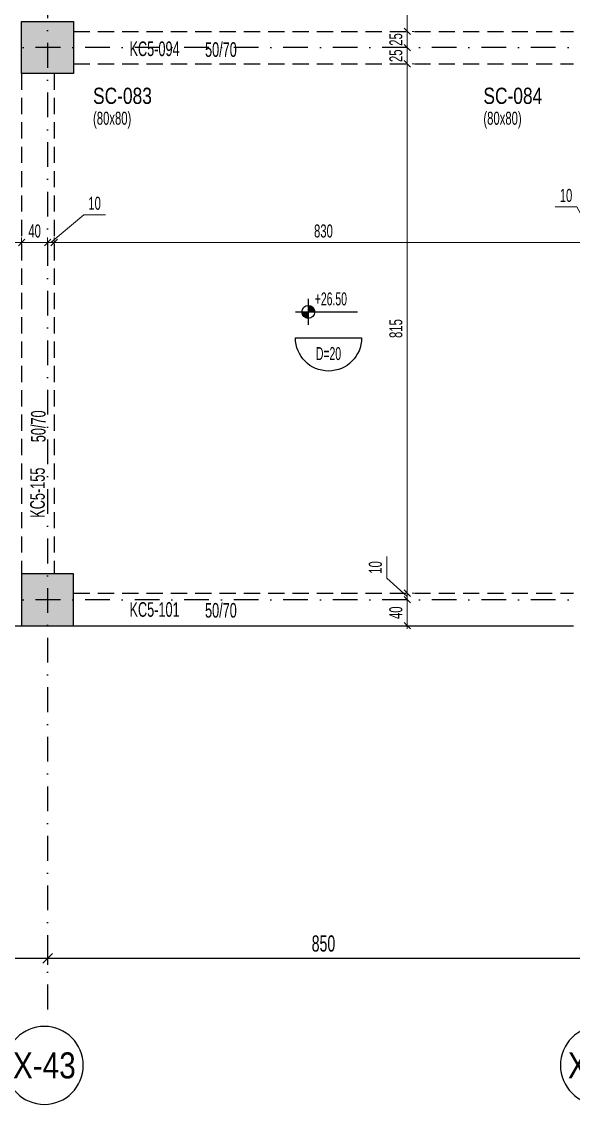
# Model space of a CAD drawing. Header units: millimetres. Extents: x -10495 to 38910, y -777 to 43288.
# Drawn here: x 2510 to 3360, y -777 to 890 of the extents above; entities that cross this region are included whole.
import ezdxf
from ezdxf.enums import TextEntityAlignment as Align

# ---------------------------------------------------------------- set-up
doc = ezdxf.new("R2010")
doc.units = ezdxf.units.MM
doc.header["$LTSCALE"] = 100
doc.header["$PDSIZE"] = -100
doc.linetypes.add('DASHDOT', pattern=[25.4, 12.7, -6.35, 0, -6.35])
doc.linetypes.add('HIDDEN', pattern=[0.375, 0.25, -0.125])
for name, color, linetype in [('AKS BALON_ULK', 9, 'Continuous'), ('AKS YAZI_ULK', 20, 'Continuous'), ('AKS_ULK', 8, 'DASHDOT'), ('KOLON-PERDE CEKIRDEK_ULK', 4, 'Continuous'), ('KOT_ULK', 7, 'Continuous'), ('OLCU DIS_ULK', 7, 'Continuous'), ('PARAPET_ULK', 248, 'Continuous'), ('TARAMA SOLID_ULK', 251, 'Continuous')]:
    doc.layers.add(name, color=color, linetype=linetype)
for name, color, linetype, lineweight in [('DOSEME ISMI_ULK', 244, 'Continuous', 25), ('KIRIS BOYUT_ULK', 232, 'Continuous', 13), ('KIRIS CIZGI DUZ_ULK', 41, 'Continuous', 25), ('KIRIS CIZGI KESIK_ULK', 41, 'HIDDEN', 25), ('KIRIS ISIM_ULK', 221, 'Continuous', 13), ('KOLON BOYUT_ULK', 255, 'Continuous', 13), ('KOLON ISIM_ULK', 91, 'Continuous', 13), ('OLCU IC_ULK', 146, 'Continuous', 18)]:
    doc.layers.add(name, color=color, linetype=linetype, lineweight=lineweight)
doc.styles.add('ULK-SIMPLXTW.shx', font='ARIALN.TTF')
doc.styles.add('ulkr-simplxtw.shx', font='ulkr-simplxtw.shx', dxfattribs={"width": 0.65})
doc.dimstyles.new('1-100-DIS_ULK', dxfattribs={"dimscale": 100, "dimtxt": 0.25, "dimasz": 0.15, "dimexe": 0.1, "dimexo": 0.1, "dimgap": 0.1, "dimtad": 1, "dimdec": 0, "dimzin": 9, "dimdsep": 46, "dimtxsty": 'ulkr-simplxtw.shx', "dimblk": 'OBLIQUE', "dimcen": 0.1, "dimdle": 0.11, "dimclrd": 256, "dimclre": 256, "dimclrt": 3, "dimadec": 0, "dimazin": 0, "dimtfac": 1, "dimtdec": 0, "dimtix": 1, "dimtmove": 1, "dimatfit": 3, "dimldrblk": 'OBLIQUE', "dimfxl": 1, "dimtolj": 1, "dimtzin": 12, "dimarcsym": 0})
doc.dimstyles.new('1-100-IC_ULK', dxfattribs={"dimscale": 10, "dimtxt": 2, "dimasz": 1, "dimexe": 0.75, "dimexo": 1, "dimgap": 0.75, "dimtad": 1, "dimdec": 1, "dimzin": 9, "dimdsep": 46, "dimtxsty": 'ulkr-simplxtw.shx', "dimblk": 'OBLIQUE', "dimcen": 0.1, "dimdle": 0.5, "dimclrd": 146, "dimclre": 146, "dimclrt": 2, "dimadec": 0, "dimazin": 2, "dimtfac": 1, "dimtdec": 1, "dimtix": 1, "dimtmove": 2, "dimatfit": 3, "dimldrblk": 'OBLIQUE', "dimfxl": 1, "dimtolj": 1, "dimtzin": 0, "dimlwd": -1, "dimlwe": -1, "dimarcsym": 0})

# ---------------------------------------------------------------- blocks, each defined once
blk = doc.blocks.new('AKS SEMBOL_ULK')
at = {"layer": 'AKS BALON_ULK', "linetype": 'ByBlock'}
blk.add_circle((0, -41.2), 60, dxfattribs=at)
at = {"layer": 'AKS YAZI_ULK', "style": 'ULK-SIMPLXTW.shx'}
blk.add_attdef('1', text='', height=40, dxfattribs=at).set_placement((0, -41.2), align=Align.MIDDLE)
blk = doc.blocks.new('_Oblique')
at = {"color": 0, "linetype": 'ByBlock', "lineweight": -2}
blk.add_line((-0.5, -0.5), (0.5, 0.5), dxfattribs=at)
blk = doc.blocks.new('*D1397')
at = {"layer": 'Defpoints', "color": 0, "transparency": 16777216}
for p in [(2550, -531.9), (3400, -531.9), (3400, -551.9)]:
    blk.add_point(p, dxfattribs=at)
at = {"layer": 'OLCU DIS_ULK', "lineweight": -2, "transparency": 16777216}
for p, q in [((2550, -541.9), (2550, -561.9)), ((3400, -541.9), (3400, -561.9)), ((2539, -551.9), (3411, -551.9))]:
    blk.add_line(p, q, dxfattribs=at)
at = {"layer": 'OLCU DIS_ULK', "lineweight": -2, "transparency": 16777216, "xscale": 15, "yscale": 15, "zscale": 15, "rotation": 180}
blk.add_blockref('_Oblique', (2550, -551.9), dxfattribs=at)
at = {"layer": 'OLCU DIS_ULK', "lineweight": -2, "transparency": 16777216, "xscale": 15, "yscale": 15, "zscale": 15}
blk.add_blockref('_Oblique', (3400, -551.9), dxfattribs=at)
at = {"layer": 'OLCU DIS_ULK', "color": 3, "transparency": 16777216, "insert": (2975, -529.4), "char_height": 25, "attachment_point": 5, "style": 'ulkr-simplxtw.shx'}
blk.add_mtext('\\A1;850', dxfattribs=at)
blk = doc.blocks.new('*D1399')
at = {"layer": 'Defpoints', "color": 0, "transparency": 16777216}
for p in [(1700, -531.9), (2550, -531.9), (2550, -551.9)]:
    blk.add_point(p, dxfattribs=at)
at = {"layer": 'OLCU DIS_ULK', "lineweight": -2, "transparency": 16777216}
for p, q in [((1700, -541.9), (1700, -561.9)), ((2550, -541.9), (2550, -561.9)), ((1689, -551.9), (2561, -551.9))]:
    blk.add_line(p, q, dxfattribs=at)
at = {"layer": 'OLCU DIS_ULK', "lineweight": -2, "transparency": 16777216, "xscale": 15, "yscale": 15, "zscale": 15, "rotation": 180}
blk.add_blockref('_Oblique', (1700, -551.9), dxfattribs=at)
at = {"layer": 'OLCU DIS_ULK', "lineweight": -2, "transparency": 16777216, "xscale": 15, "yscale": 15, "zscale": 15}
blk.add_blockref('_Oblique', (2550, -551.9), dxfattribs=at)
at = {"layer": 'OLCU DIS_ULK', "color": 3, "transparency": 16777216, "insert": (2125, -529.4), "char_height": 25, "attachment_point": 5, "style": 'ulkr-simplxtw.shx'}
blk.add_mtext('\\A1;850', dxfattribs=at)
blk = doc.blocks.new('*U20')
at = {"layer": 'KOT_ULK'}
h = blk.add_hatch(color=251, dxfattribs=at)
h.dxf.hatch_style = 1
h.paths.add_polyline_path([(0, 0), (-10, 0, 0.414214), (0, -10)])
h = blk.add_hatch(color=251, dxfattribs=at)
h.dxf.hatch_style = 1
h.paths.add_polyline_path([(10, 0, 0.414214), (0, 10), (0, 0)])
at = {"layer": 'KOT_ULK', "color": 12}
for p, q in [((0, 20), (0, -20)), ((-20, 0), (75.6, 0))]:
    blk.add_line(p, q, dxfattribs=at)
blk.add_circle((0, 0), 10, dxfattribs=at)
at = {"layer": 'KOT_ULK', "style": 'ulkr-simplxtw.shx', "width": 0.6}
for tag, p in [('6', (10, 145)), ('5', (10, 118)), ('4', (10, 91)), ('3', (10, 64)), ('2', (10, 37)), ('1', (10, 10))]:
    blk.add_attdef(tag, p, '', height=20, dxfattribs=at)
at = {"layer": 'KOT_ULK', "color": 242, "style": 'ulkr-simplxtw.shx', "width": 0.65}
blk.add_attdef('NOT', text='', height=20, dxfattribs=at).set_placement((14.8, -10), align=Align.TOP_LEFT)
blk = doc.blocks.new('Döşeme kalınğı_ULK')
at = {"layer": 'DOSEME ISMI_ULK', "color": 12}
blk.add_lwpolyline([(51, 0, -1), (-51, 0)], format="xyb", close=True, dxfattribs=at)
at = {"layer": 'DOSEME ISMI_ULK', "style": 'ulkr-simplxtw.shx', "width": 0.6}
blk.add_attdef('1', text='', height=20, dxfattribs=at).set_placement((0, -14.2), align=Align.TOP_CENTER)
blk = doc.blocks.new('*U31')
at = {"layer": 'KOLON BOYUT_ULK', "style": 'ulkr-simplxtw.shx', "width": 0.65}
blk.add_attdef('2', text='', height=20, dxfattribs=at).set_placement((0, -37), align=Align.TOP_LEFT)
at = {"layer": 'KOLON ISIM_ULK', "style": 'ulkr-simplxtw.shx', "width": 0.8}
blk.add_attdef('1', text='', height=25, dxfattribs=at).set_placement((0, 0), align=Align.TOP_LEFT)
blk = doc.blocks.new('*D1294')
at = {"layer": 'Defpoints', "color": 0, "transparency": 16777216}
for p in [(3104.1, 1330), (3104.1, 875), (3104.1, 875)]:
    blk.add_point(p, dxfattribs=at)
at = {"layer": 'OLCU IC_ULK', "color": 146, "transparency": 16777216}
blk.add_line((3104.1, 1335), (3104.1, 870), dxfattribs=at)
at = {"layer": 'OLCU IC_ULK', "color": 146, "linetype": 'Continuous', "transparency": 16777216}
for p, q in [((3114.1, 1330), (3111.6, 1330)), ((3114.1, 875), (3111.6, 875))]:
    blk.add_line(p, q, dxfattribs=at)
at = {"layer": 'OLCU IC_ULK', "color": 146, "transparency": 16777216, "xscale": 10, "yscale": 10, "zscale": 10}
for p, rotation in [((3104.1, 1330), 90), ((3104.1, 875), 270)]:
    blk.add_blockref('_Oblique', p, dxfattribs=dict(at, rotation=rotation))
at = {"layer": 'OLCU IC_ULK', "color": 2, "transparency": 16777216, "insert": (3086.6, 1102.5), "char_height": 20, "attachment_point": 5, "rotation": 90, "style": 'ulkr-simplxtw.shx'}
blk.add_mtext('\\A1;455', dxfattribs=at)
blk = doc.blocks.new('*D1295')
at = {"layer": 'Defpoints', "color": 0, "transparency": 16777216}
for p in [(3104.1, 875), (3104.1, 850), (3104.1, 850)]:
    blk.add_point(p, dxfattribs=at)
at = {"layer": 'OLCU IC_ULK', "color": 146, "transparency": 16777216}
for p, q in [((3104.1, 875), (3104.1, 885)), ((3104.1, 875), (3104.1, 850)), ((3104.1, 850), (3104.1, 840))]:
    blk.add_line(p, q, dxfattribs=at)
at = {"layer": 'OLCU IC_ULK', "color": 146, "linetype": 'Continuous', "transparency": 16777216}
for p, q in [((3114.1, 875), (3111.6, 875)), ((3094.1, 850), (3096.6, 850))]:
    blk.add_line(p, q, dxfattribs=at)
at = {"layer": 'OLCU IC_ULK', "color": 146, "transparency": 16777216, "xscale": 10, "yscale": 10, "zscale": 10}
for p, rotation in [((3104.1, 875), 270), ((3104.1, 850), 90)]:
    blk.add_blockref('_Oblique', p, dxfattribs=dict(at, rotation=rotation))
at = {"layer": 'OLCU IC_ULK', "color": 2, "transparency": 16777216, "insert": (3086.6, 862.5), "char_height": 20, "attachment_point": 5, "rotation": 90, "style": 'ulkr-simplxtw.shx'}
blk.add_mtext('\\A1;25', dxfattribs=at)
blk = doc.blocks.new('*D1296')
at = {"layer": 'Defpoints', "color": 0, "transparency": 16777216}
for p in [(3104.1, 850), (3104.1, 825), (3104.1, 825)]:
    blk.add_point(p, dxfattribs=at)
at = {"layer": 'OLCU IC_ULK', "color": 146, "transparency": 16777216}
for p, q in [((3104.1, 850), (3104.1, 860)), ((3104.1, 850), (3104.1, 825)), ((3104.1, 825), (3104.1, 815))]:
    blk.add_line(p, q, dxfattribs=at)
at = {"layer": 'OLCU IC_ULK', "color": 146, "linetype": 'Continuous', "transparency": 16777216}
for p, q in [((3094.1, 850), (3096.6, 850)), ((3114.1, 825), (3111.6, 825))]:
    blk.add_line(p, q, dxfattribs=at)
at = {"layer": 'OLCU IC_ULK', "color": 146, "transparency": 16777216, "xscale": 10, "yscale": 10, "zscale": 10}
for p, rotation in [((3104.1, 850), 270), ((3104.1, 825), 90)]:
    blk.add_blockref('_Oblique', p, dxfattribs=dict(at, rotation=rotation))
at = {"layer": 'OLCU IC_ULK', "color": 2, "transparency": 16777216, "insert": (3086.6, 837.5), "char_height": 20, "attachment_point": 5, "rotation": 90, "style": 'ulkr-simplxtw.shx'}
blk.add_mtext('\\A1;25', dxfattribs=at)
blk = doc.blocks.new('*D1297')
at = {"layer": 'Defpoints', "color": 0, "transparency": 16777216}
for p in [(3104.1, 825), (3104.1, 10), (3104.1, 10)]:
    blk.add_point(p, dxfattribs=at)
at = {"layer": 'OLCU IC_ULK', "color": 146, "transparency": 16777216}
blk.add_line((3104.1, 830), (3104.1, 5), dxfattribs=at)
at = {"layer": 'OLCU IC_ULK', "color": 146, "linetype": 'Continuous', "transparency": 16777216}
for p, q in [((3114.1, 825), (3111.6, 825)), ((3114.1, 10), (3111.6, 10))]:
    blk.add_line(p, q, dxfattribs=at)
at = {"layer": 'OLCU IC_ULK', "color": 146, "transparency": 16777216, "xscale": 10, "yscale": 10, "zscale": 10}
for p, rotation in [((3104.1, 825), 90), ((3104.1, 10), 270)]:
    blk.add_blockref('_Oblique', p, dxfattribs=dict(at, rotation=rotation))
at = {"layer": 'OLCU IC_ULK', "color": 2, "transparency": 16777216, "insert": (3086.6, 417.5), "char_height": 20, "attachment_point": 5, "rotation": 90, "style": 'ulkr-simplxtw.shx'}
blk.add_mtext('\\A1;815', dxfattribs=at)
blk = doc.blocks.new('*D1298')
at = {"layer": 'Defpoints', "color": 0, "transparency": 16777216}
for p in [(3104.1, 10), (3104.1, 0), (3104.1, 0)]:
    blk.add_point(p, dxfattribs=at)
at = {"layer": 'OLCU IC_ULK', "color": 146, "transparency": 16777216}
for p, q in [((3072.5, 33), (3072.5, 66.5)), ((3104.1, 5), (3072.5, 33)), ((3104.1, 10), (3104.1, 20)), ((3104.1, 10), (3104.1, 0)), ((3104.1, 10), (3104.1, 0)), ((3104.1, 0), (3104.1, -10))]:
    blk.add_line(p, q, dxfattribs=at)
at = {"layer": 'OLCU IC_ULK', "color": 146, "linetype": 'Continuous', "transparency": 16777216}
for p, q in [((3094.1, 0), (3096.6, 0)), ((3114.1, 10), (3111.6, 10))]:
    blk.add_line(p, q, dxfattribs=at)
at = {"layer": 'OLCU IC_ULK', "color": 146, "transparency": 16777216, "xscale": 10, "yscale": 10, "zscale": 10}
for p, rotation in [((3104.1, 10), 270), ((3104.1, 0), 90)]:
    blk.add_blockref('_Oblique', p, dxfattribs=dict(at, rotation=rotation))
at = {"layer": 'OLCU IC_ULK', "color": 2, "transparency": 16777216, "insert": (3055, 49.7), "char_height": 20, "attachment_point": 5, "rotation": 90, "style": 'ulkr-simplxtw.shx'}
blk.add_mtext('\\A1;10', dxfattribs=at)
blk = doc.blocks.new('*D1299')
at = {"layer": 'Defpoints', "color": 0, "transparency": 16777216}
for p in [(3104.1, 0), (3104.1, -40), (3104.1, -40)]:
    blk.add_point(p, dxfattribs=at)
at = {"layer": 'OLCU IC_ULK', "color": 146, "linetype": 'Continuous', "transparency": 16777216}
for p, q in [((3094.1, 0), (3096.6, 0)), ((3114.1, -40), (3111.6, -40))]:
    blk.add_line(p, q, dxfattribs=at)
at = {"layer": 'OLCU IC_ULK', "color": 146, "transparency": 16777216}
blk.add_line((3104.1, 5), (3104.1, -45), dxfattribs=at)
at = {"layer": 'OLCU IC_ULK', "color": 146, "transparency": 16777216, "xscale": 10, "yscale": 10, "zscale": 10}
for p, rotation in [((3104.1, 0), 90), ((3104.1, -40), 270)]:
    blk.add_blockref('_Oblique', p, dxfattribs=dict(at, rotation=rotation))
at = {"layer": 'OLCU IC_ULK', "color": 2, "transparency": 16777216, "insert": (3086.6, -20), "char_height": 20, "attachment_point": 5, "rotation": 90, "style": 'ulkr-simplxtw.shx'}
blk.add_mtext('\\A1;40', dxfattribs=at)
blk = doc.blocks.new('*D1308')
at = {"layer": 'Defpoints', "color": 0, "transparency": 16777216}
for p in [(2510, 550.1), (1740, 515), (2510, 515.5)]:
    blk.add_point(p, dxfattribs=at)
at = {"layer": 'OLCU IC_ULK', "color": 146, "transparency": 16777216}
blk.add_line((1735, 550.1), (2515, 550.1), dxfattribs=at)
at = {"layer": 'OLCU IC_ULK', "color": 146, "linetype": 'Continuous', "transparency": 16777216}
for p, q in [((1740, 525), (1740, 557.6)), ((2510, 525.5), (2510, 557.6))]:
    blk.add_line(p, q, dxfattribs=at)
at = {"layer": 'OLCU IC_ULK', "color": 146, "transparency": 16777216, "xscale": 10, "yscale": 10, "zscale": 10, "rotation": 180}
blk.add_blockref('_Oblique', (1740, 550.1), dxfattribs=at)
at = {"layer": 'OLCU IC_ULK', "color": 146, "transparency": 16777216, "xscale": 10, "yscale": 10, "zscale": 10}
blk.add_blockref('_Oblique', (2510, 550.1), dxfattribs=at)
at = {"layer": 'OLCU IC_ULK', "color": 2, "transparency": 16777216, "insert": (2125, 567.6), "char_height": 20, "attachment_point": 5, "style": 'ulkr-simplxtw.shx'}
blk.add_mtext('\\A1;770', dxfattribs=at)
blk = doc.blocks.new('*D1309')
at = {"layer": 'Defpoints', "color": 0, "transparency": 16777216}
for p in [(2550, 550.1), (2510, 515.5), (2550, 515.5)]:
    blk.add_point(p, dxfattribs=at)
at = {"layer": 'OLCU IC_ULK', "color": 146, "transparency": 16777216}
blk.add_line((2505, 550.1), (2555, 550.1), dxfattribs=at)
at = {"layer": 'OLCU IC_ULK', "color": 146, "linetype": 'Continuous', "transparency": 16777216}
for p, q in [((2510, 525.5), (2510, 557.6)), ((2550, 525.5), (2550, 557.6))]:
    blk.add_line(p, q, dxfattribs=at)
at = {"layer": 'OLCU IC_ULK', "color": 146, "transparency": 16777216, "xscale": 10, "yscale": 10, "zscale": 10, "rotation": 180}
blk.add_blockref('_Oblique', (2510, 550.1), dxfattribs=at)
at = {"layer": 'OLCU IC_ULK', "color": 146, "transparency": 16777216, "xscale": 10, "yscale": 10, "zscale": 10}
blk.add_blockref('_Oblique', (2550, 550.1), dxfattribs=at)
at = {"layer": 'OLCU IC_ULK', "color": 2, "transparency": 16777216, "insert": (2530, 567.6), "char_height": 20, "attachment_point": 5, "style": 'ulkr-simplxtw.shx'}
blk.add_mtext('\\A1;40', dxfattribs=at)
blk = doc.blocks.new('*D1310')
at = {"layer": 'Defpoints', "color": 0, "transparency": 16777216}
for p in [(2560, 550.1), (2550, 515.5), (2560, 515.5)]:
    blk.add_point(p, dxfattribs=at)
at = {"layer": 'OLCU IC_ULK', "color": 146, "transparency": 16777216}
for p, q in [((2555, 550.1), (2605.6, 592.8)), ((2605.6, 592.8), (2639.2, 592.8)), ((2550, 550.1), (2540, 550.1)), ((2550, 550.1), (2560, 550.1)), ((2550, 550.1), (2560, 550.1)), ((2560, 550.1), (2570, 550.1))]:
    blk.add_line(p, q, dxfattribs=at)
at = {"layer": 'OLCU IC_ULK', "color": 146, "linetype": 'Continuous', "transparency": 16777216}
for p, q in [((2550, 525.5), (2550, 557.6)), ((2560, 525.5), (2560, 557.6))]:
    blk.add_line(p, q, dxfattribs=at)
at = {"layer": 'OLCU IC_ULK', "color": 146, "transparency": 16777216, "xscale": 10, "yscale": 10, "zscale": 10}
blk.add_blockref('_Oblique', (2550, 550.1), dxfattribs=at)
at = {"layer": 'OLCU IC_ULK', "color": 146, "transparency": 16777216, "xscale": 10, "yscale": 10, "zscale": 10, "rotation": 180}
blk.add_blockref('_Oblique', (2560, 550.1), dxfattribs=at)
at = {"layer": 'OLCU IC_ULK', "color": 2, "transparency": 16777216, "insert": (2622.4, 610.3), "char_height": 20, "attachment_point": 5, "style": 'ulkr-simplxtw.shx'}
blk.add_mtext('\\A1;10', dxfattribs=at)
blk = doc.blocks.new('*D1311')
at = {"layer": 'Defpoints', "color": 0, "transparency": 16777216}
for p in [(3390, 550.1), (2560, 515.5), (3390, 515.5)]:
    blk.add_point(p, dxfattribs=at)
at = {"layer": 'OLCU IC_ULK', "color": 146, "transparency": 16777216}
blk.add_line((2555, 550.1), (3395, 550.1), dxfattribs=at)
at = {"layer": 'OLCU IC_ULK', "color": 146, "linetype": 'Continuous', "transparency": 16777216}
for p, q in [((2560, 525.5), (2560, 557.6)), ((3390, 525.5), (3390, 557.6))]:
    blk.add_line(p, q, dxfattribs=at)
at = {"layer": 'OLCU IC_ULK', "color": 146, "transparency": 16777216, "xscale": 10, "yscale": 10, "zscale": 10, "rotation": 180}
blk.add_blockref('_Oblique', (2560, 550.1), dxfattribs=at)
at = {"layer": 'OLCU IC_ULK', "color": 146, "transparency": 16777216, "xscale": 10, "yscale": 10, "zscale": 10}
blk.add_blockref('_Oblique', (3390, 550.1), dxfattribs=at)
at = {"layer": 'OLCU IC_ULK', "color": 2, "transparency": 16777216, "insert": (2975, 567.6), "char_height": 20, "attachment_point": 5, "style": 'ulkr-simplxtw.shx'}
blk.add_mtext('\\A1;830', dxfattribs=at)
blk = doc.blocks.new('*D1312')
at = {"layer": 'Defpoints', "color": 0, "transparency": 16777216}
for p in [(3400, 550.1), (3390, 515.5), (3400, 515.5)]:
    blk.add_point(p, dxfattribs=at)
at = {"layer": 'OLCU IC_ULK', "color": 146, "transparency": 16777216}
for p, q in [((3365.5, 604.8), (3331.9, 604.8)), ((3395, 550.1), (3365.5, 604.8)), ((3390, 550.1), (3380, 550.1)), ((3390, 550.1), (3400, 550.1)), ((3390, 550.1), (3400, 550.1)), ((3400, 550.1), (3410, 550.1))]:
    blk.add_line(p, q, dxfattribs=at)
at = {"layer": 'OLCU IC_ULK', "color": 146, "linetype": 'Continuous', "transparency": 16777216}
for p, q in [((3390, 525.5), (3390, 557.6)), ((3400, 525.5), (3400, 557.6))]:
    blk.add_line(p, q, dxfattribs=at)
at = {"layer": 'OLCU IC_ULK', "color": 146, "transparency": 16777216, "xscale": 10, "yscale": 10, "zscale": 10}
blk.add_blockref('_Oblique', (3390, 550.1), dxfattribs=at)
at = {"layer": 'OLCU IC_ULK', "color": 146, "transparency": 16777216, "xscale": 10, "yscale": 10, "zscale": 10, "rotation": 180}
blk.add_blockref('_Oblique', (3400, 550.1), dxfattribs=at)
at = {"layer": 'OLCU IC_ULK', "color": 2, "transparency": 16777216, "insert": (3348.7, 622.3), "char_height": 20, "attachment_point": 5, "style": 'ulkr-simplxtw.shx'}
blk.add_mtext('\\A1;10', dxfattribs=at)
blk = doc.blocks.new('Kiriş_Sembol_ULK')
at = {"layer": 'KIRIS BOYUT_ULK', "style": 'ulkr-simplxtw.shx', "width": 0.65}
blk.add_attdef('B', text='', height=25, dxfattribs=at).set_placement((21, 0.4), align=Align.MIDDLE_LEFT)
at = {"layer": 'KIRIS ISIM_ULK', "style": 'ulkr-simplxtw.shx', "width": 0.65}
blk.add_attdef('K', text='', height=25, dxfattribs=at).set_placement((-18.2, 12.9), align=Align.TOP_RIGHT)

msp = doc.modelspace()

# ---------------------------------------------------------------- hatches: boundary and pattern name
at = {"layer": 'TARAMA SOLID_ULK'}
h = msp.add_hatch(color=256, dxfattribs=at)
h.dxf.hatch_style = 1
h.paths.add_polyline_path([(2510, 810), (2590, 810), (2590, 890), (2510, 890)])
h = msp.add_hatch(color=256, dxfattribs=at)
h.dxf.hatch_style = 1
h.paths.add_polyline_path([(2510, -40), (2590, -40), (2590, 40), (2510, 40)])

# ---------------------------------------------------------------- linework, layer by layer
at = {"layer": 'AKS_ULK', "ltscale": 0.03}
for points in [[(2550, 3909.14), (2550, -656.87)], [(6766.16, 850), (-775.51, 850)], [(6766.16, 0), (-775.51, 0)]]:
    msp.add_lwpolyline(points, dxfattribs=at)
at = {"layer": 'KIRIS CIZGI DUZ_ULK'}
for p, q in [((1740, -40), (2510, -40)), ((2590, -40), (3360, -40))]:
    msp.add_line(p, q, dxfattribs=at)
at = {"layer": 'KIRIS CIZGI KESIK_ULK'}
for p, q in [((2590, 875), (3360, 875)), ((2590, 825), (3360, 825)), ((2510, 810), (2510, 40)), ((2560, 810), (2560, 40)), ((2590, 10), (3360, 10))]:
    msp.add_line(p, q, dxfattribs=at)
at = {"layer": 'KOLON-PERDE CEKIRDEK_ULK'}
for points in [[(2590, 810), (2510, 810), (2510, 890), (2590, 890)], [(2510, -40), (2590, -40), (2590, 40), (2510, 40)]]:
    msp.add_lwpolyline(points, close=True, dxfattribs=at)
at = {"layer": 'PARAPET_ULK'}
msp.add_line((2570, -40), (2590, -40), dxfattribs=at)

# ---------------------------------------------------------------- block references
at = {"layer": 'AKS_ULK', "linetype": 'ByBlock'}
ref = msp.add_blockref('AKS SEMBOL_ULK', (2545, -758.12), dxfattribs=dict(at, xscale=-1, rotation=180))
ref.add_attrib('1', 'X-43', dxfattribs={"layer": 'AKS YAZI_ULK', "height": 40, "style": 'ULK-SIMPLXTW.shx'}).set_placement((2545, -716.87), align=Align.MIDDLE)
ref = msp.add_blockref('AKS SEMBOL_ULK', (3400, -758.12), dxfattribs=dict(at, xscale=-1, rotation=180))
ref.add_attrib('1', 'X-44', dxfattribs={"layer": 'AKS YAZI_ULK', "height": 40, "style": 'ULK-SIMPLXTW.shx'}).set_placement((3400, -716.87), align=Align.MIDDLE)
at = {"layer": 'DOSEME ISMI_ULK'}
msp.add_blockref('Döşeme kalınğı_ULK', (2982.77, 403.16), dxfattribs=at).add_auto_attribs({'1': 'D=20'})
at = {"layer": 'KIRIS ISIM_ULK'}
ref = msp.add_blockref('Kiriş_Sembol_ULK', (2771.53, 846.56), dxfattribs=at)
ref.add_attrib('B', '50/70', dxfattribs={"layer": 'KIRIS BOYUT_ULK', "height": 22.5, "style": 'ulkr-simplxtw.shx', "width": 0.65}).set_placement((2792.54, 847), align=Align.MIDDLE_LEFT)
ref.add_attrib('K', 'KC5-094', dxfattribs={"height": 22.5, "style": 'ulkr-simplxtw.shx', "width": 0.65}).set_placement((2753.37, 859.5), align=Align.TOP_RIGHT)
ref = msp.add_blockref('Kiriş_Sembol_ULK', (2536.12, 221.53), dxfattribs=dict(at, rotation=90))
ref.add_attrib('B', '50/70', dxfattribs={"layer": 'KIRIS BOYUT_ULK', "height": 22.5, "rotation": 90, "style": 'ulkr-simplxtw.shx', "width": 0.65}).set_placement((2535.67, 242.54), align=Align.MIDDLE_LEFT)
ref.add_attrib('K', 'KC5-155', dxfattribs={"height": 22.5, "rotation": 90, "style": 'ulkr-simplxtw.shx', "width": 0.65}).set_placement((2523.17, 203.38), align=Align.TOP_RIGHT)
ref = msp.add_blockref('Kiriş_Sembol_ULK', (2771.53, -16.72), dxfattribs=at)
ref.add_attrib('B', '50/70', dxfattribs={"layer": 'KIRIS BOYUT_ULK', "height": 22.5, "style": 'ulkr-simplxtw.shx', "width": 0.65}).set_placement((2792.54, -16.27), align=Align.MIDDLE_LEFT)
ref.add_attrib('K', 'KC5-101', dxfattribs={"height": 22.5, "style": 'ulkr-simplxtw.shx', "width": 0.65}).set_placement((2753.37, -3.77), align=Align.TOP_RIGHT)
at = {"layer": 'KOLON ISIM_ULK'}
for p, values in [((2620, 788.33), {'1': 'SC-083', '2': '(80x80)'}), ((3221.4, 788.33), {'1': 'SC-084', '2': '(80x80)'})]:
    msp.add_blockref('*U31', p, dxfattribs=at).add_auto_attribs(values)
at = {"layer": 'KOT_ULK'}
ref = msp.add_blockref('*U20', (2951.68, 443.16), dxfattribs=at)
ref.add_attrib('1', '+26.50', (2961.68, 453.16), dxfattribs={"height": 20, "style": 'ulkr-simplxtw.shx', "width": 0.6})

# ---------------------------------------------------------------- dimensions: what is measured, and where the dimension line sits
at = {"layer": 'OLCU DIS_ULK'}
for base, p1, p2, picture, middle in [((2550, -551.87), (1700, -531.87), (2550, -531.87), '*D1399', (2125, -529.37)), ((3400, -551.87), (2550, -531.87), (3400, -531.87), '*D1397', (2975, -529.37))]:
    dim = msp.add_linear_dim(base=base, p1=p1, p2=p2, dimstyle='1-100-DIS_ULK', dxfattribs=at)
    dim.commit()
    dim.dimension.update_dxf_attribs({"geometry": picture, "text_midpoint": middle})
at = {"layer": 'OLCU IC_ULK'}
for base, p1, p2, picture, middle in [((3104.08, 875), (3104.08, 1330), (3104.08, 875), '*D1294', (3086.58, 1102.5)), ((3104.08, 850), (3104.08, 875), (3104.08, 850), '*D1295', (3086.58, 862.5)), ((3104.08, 825), (3104.08, 850), (3104.08, 825), '*D1296', (3086.58, 837.5)), ((3104.08, 10), (3104.08, 825), (3104.08, 10), '*D1297', (3086.58, 417.5)), ((3104.08, -40), (3104.08, 0), (3104.08, -40), '*D1299', (3086.58, -20))]:
    dim = msp.add_linear_dim(base=base, p1=p1, p2=p2, angle=90, dimstyle='1-100-IC_ULK', override={"dimfxl": 0}, dxfattribs=at)
    dim.commit()
    dim.dimension.update_dxf_attribs({"geometry": picture, "text_midpoint": middle})
for base, p1, p2, picture, middle in [((3400, 550.09), (3390, 515.49), (3400, 515.49), '*D1312', (3357.96, 604.77)), ((2560, 550.09), (2550, 515.49), (2560, 515.49), '*D1310', (2613.09, 592.81))]:
    dim = msp.add_linear_dim(base=base, p1=p1, p2=p2, dimstyle='1-100-IC_ULK', override={"dimtmove": 1, "dimfxl": 0}, dxfattribs=at)
    dim.commit()
    dim.dimension.update_dxf_attribs({"geometry": picture, "text_midpoint": middle, "dimtype": 160})
for base, p1, p2, picture, middle in [((2510, 550.09), (1740, 515.01), (2510, 515.49), '*D1308', (2125, 567.59)), ((2550, 550.09), (2510, 515.49), (2550, 515.49), '*D1309', (2530, 567.59)), ((3390, 550.09), (2560, 515.49), (3390, 515.49), '*D1311', (2975, 567.59))]:
    dim = msp.add_linear_dim(base=base, p1=p1, p2=p2, dimstyle='1-100-IC_ULK', override={"dimfxl": 0}, dxfattribs=at)
    dim.commit()
    dim.dimension.update_dxf_attribs({"geometry": picture, "text_midpoint": middle})
dim = msp.add_linear_dim(base=(3104.08, 0), p1=(3104.08, 10), p2=(3104.08, 0), angle=90, dimstyle='1-100-IC_ULK', override={"dimtmove": 1, "dimfxl": 0}, dxfattribs=at)
dim.commit()
dim.dimension.update_dxf_attribs({"geometry": '*D1298', "text_midpoint": (3072.53, 40.46), "dimtype": 160})

doc.saveas('drawing.dxf')
